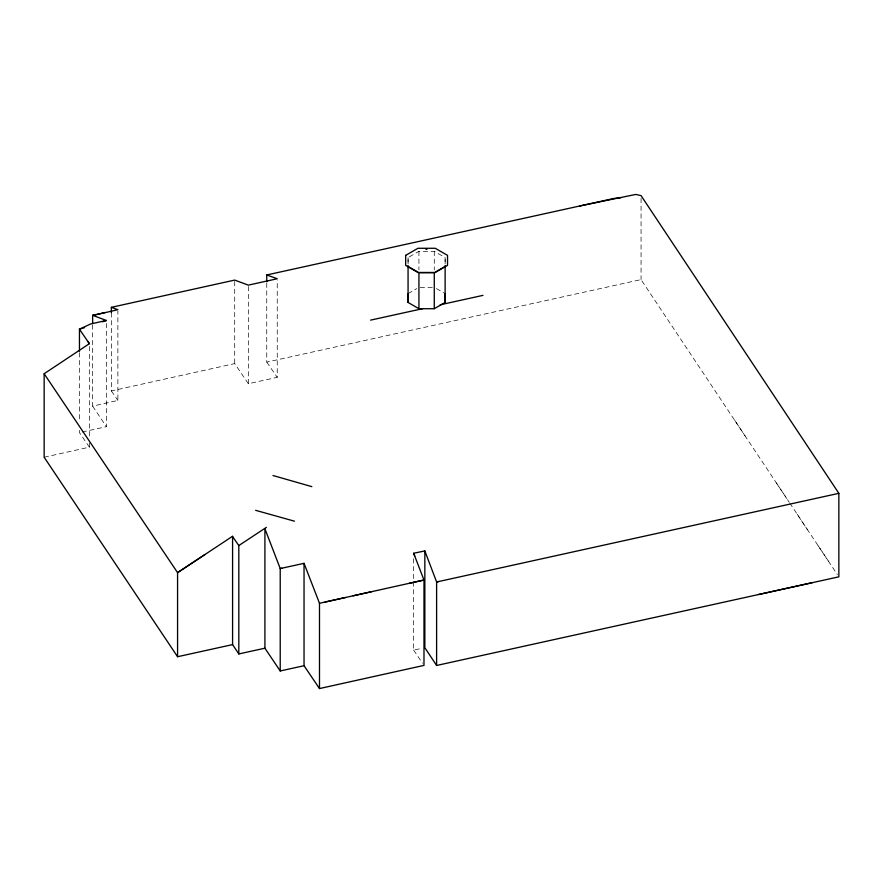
<?xml version="1.0" encoding="UTF-8"?>
<svg xmlns="http://www.w3.org/2000/svg" width="883" height="883" viewBox="0 0 883 883"><rect width="100%" height="100%" fill="white"/><g stroke="black" fill="none" stroke-linecap="round" stroke-linejoin="round"><path stroke-width="0.66" stroke-dasharray="4.42 3.31" d="M408.067 263.907L408.067 257.582L418.928 251.313L434.27 251.313L445.12 257.582L445.12 264.249M445.12 263.907L445.12 257.582M408.067 293.598L416.754 288.586M92.638 324.944L92.638 406.147L117.88 400.418L117.88 311.07M111.357 312.814L111.357 390.926L234.712 363.586L248.322 383.719L277.24 377.339L277.24 280.121M44.15 457.228L89.382 447.162L89.382 443.023M266.754 283.134L266.754 362.107L641.058 279.602L789.214 502.228M82.141 431.997L106.39 426.699L106.39 321.865M413.641 558.707L413.641 650.087L422.35 648.243M420.198 287.328L432.99 287.328M436.434 288.586L444.039 292.968M266.754 362.107L277.24 377.339M111.357 390.926L117.88 400.418M89.382 447.162L79.448 432.593L79.448 429.833M413.641 650.087L422.504 663.21M92.638 406.147L106.39 426.699M789.777 503.078L837.36 574.59M734.744 420.385L745.164 436.036M776.389 482.957L786.797 498.608M797.206 514.248L807.625 529.899M818.022 545.539L828.442 561.18M641.058 198.366L641.058 279.602M434.27 251.313L434.27 269.988M418.928 251.313L418.928 269.988M408.067 257.582L408.067 264.249M248.322 286.5L248.322 383.719M234.712 281.456L234.712 363.586M89.382 346.445L89.382 437.504M79.448 352.659L79.448 421.566"/><path stroke-width="1.32" d="M445.12 293.598L445.12 302.45L434.27 308.719L418.928 308.719L408.067 302.45L408.067 293.598M266.368 527.372L238.818 545.562L238.818 653.939L264.911 648.21L280.22 670.959L304.039 665.727L319.491 688.563L423.983 665.396L423.983 580.032L413.641 553.255L424.844 550.937L436.61 581.985L436.61 665.473L838.85 576.831L838.85 493.332L641.058 195.618L635.738 194.437L579.546 206.026M238.818 653.939L232.582 644.601L177.571 656.72L44.15 457.228L44.15 373.73L89.382 343.686L87.87 341.489M205.066 554.447L177.571 572.637L177.571 656.72M232.45 536.345L238.818 545.562M435.352 272.074L445.12 266.434M84.58 327.56L79.448 329.227L79.448 351.279M102.549 321.732L106.39 320.485L92.638 315.308L92.638 323.564M92.98 315.441L117.88 309.69L111.357 307.328L111.357 312.814M92.638 315.308L105.088 312.538M325.065 602.051L371.743 591.654M409.304 583.299L423.983 580.032L353.145 595.793M319.491 688.563L319.491 603.288L345.617 597.471M439.039 581.444L436.61 581.985L838.85 493.332M111.357 307.328L234.712 280.088L248.322 285.132L277.24 278.752L266.754 274.966L266.754 281.776M266.754 274.966L614.325 198.366L621.014 197.671M106.39 320.485L90.629 323.951L79.448 329.227L89.382 343.686M370.595 320.132L422.78 308.642M440.175 304.801L483.001 295.364M319.491 603.288L304.039 563.332L280.22 568.564L280.22 670.959M758.409 594.557L812.029 582.736M281.82 568.21L280.22 568.564L264.911 528.762L264.911 648.21M255.64 510.33L294.458 521.18M273.013 475.518L311.831 486.643M408.067 266.434L417.836 272.074M44.15 373.73L177.571 572.637L232.582 536.257L232.582 644.601M436.61 665.473L424.844 647.714L424.844 550.937M413.641 553.255L414.734 556.091M445.12 265.584L445.12 302.45M434.27 308.719L434.27 272.704L418.928 272.704L418.928 308.719M408.067 265.584L408.067 302.45M304.039 563.332L304.039 665.727M405.661 255.364L405.661 265.375L417.924 272.461L435.264 272.461L447.526 265.375L447.538 255.364L435.264 248.278L417.924 248.289L405.661 255.364M427.151 248.774L426.036 249.039L427.151 248.774"/></g></svg>
